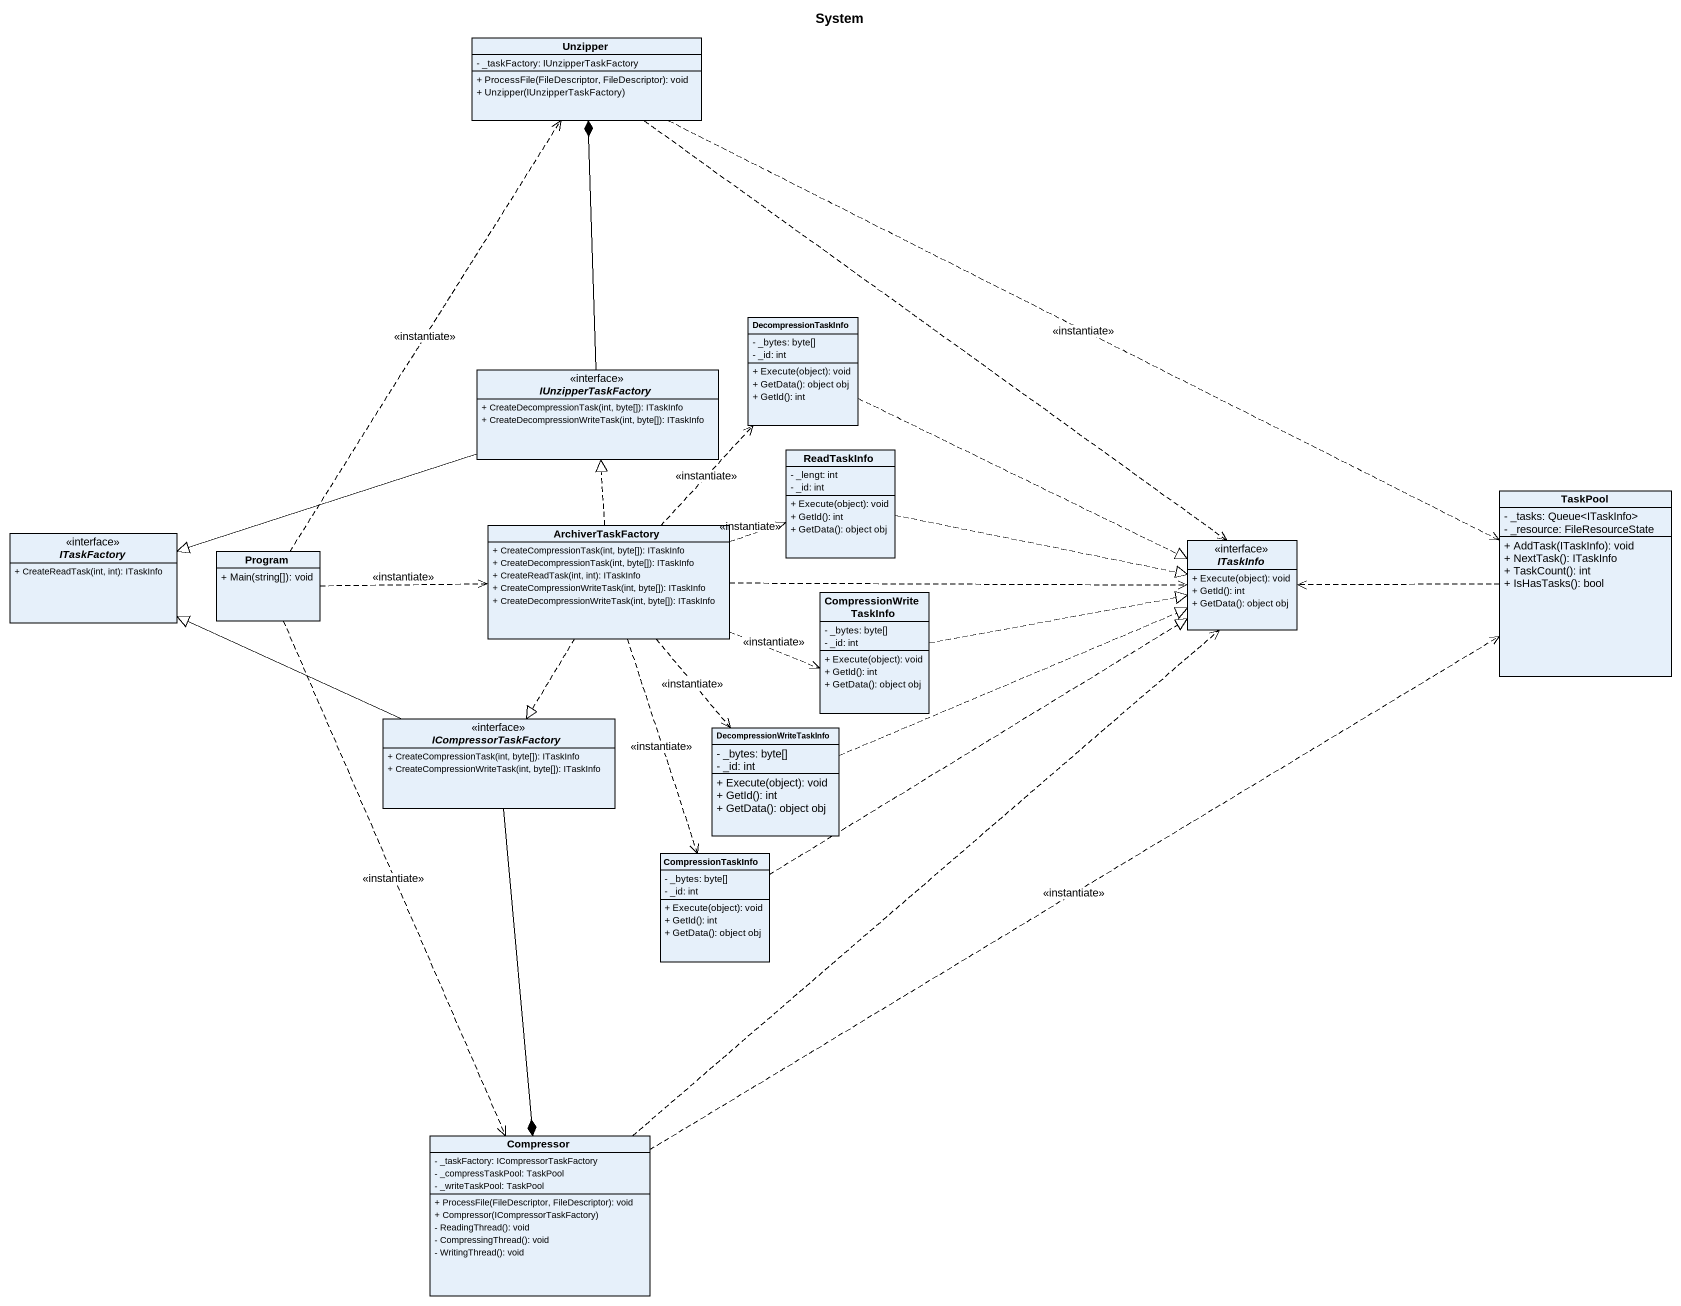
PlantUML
@startuml
title System
hide circle
hide empty members
skinparam classAttributeIconSize 0
class Unzipper {
  - _taskFactory: IUnzipperTaskFactory
  + ProcessFile(FileDescriptor, FileDescriptor): void
  + Unzipper(IUnzipperTaskFactory)
}
class DecompressionTaskInfo {
  - _bytes: byte[]
  - _id: int
  + Execute(object): void
  + GetData(): object obj
  + GetId(): int
}
interface IUnzipperTaskFactory {
  + CreateDecompressionTask(int, byte[]): ITaskInfo
  + CreateDecompressionWriteTask(int, byte[]): ITaskInfo
}
class ReadTaskInfo {
  - _lengt: int
  - _id: int
  + Execute(object): void
  + GetId(): int
  + GetData(): object obj
}
class TaskPool {
  - _tasks: Queue<ITaskInfo>
  - _resource: FileResourceState
  + AddTask(ITaskInfo): void
  + NextTask(): ITaskInfo
  + TaskCount(): int
  + IsHasTasks(): bool
}
interface ITaskFactory {
  + CreateReadTask(int, int): ITaskInfo
}
class ArchiverTaskFactory {
  + CreateCompressionTask(int, byte[]): ITaskInfo
  + CreateDecompressionTask(int, byte[]): ITaskInfo
  + CreateReadTask(int, int): ITaskInfo
  + CreateCompressionWriteTask(int, byte[]): ITaskInfo
  + CreateDecompressionWriteTask(int, byte[]): ITaskInfo
}
interface ITaskInfo {
  + Execute(object): void
  + GetId(): int
  + GetData(): object obj
}
class Program {
  + Main(string[]): void
}
class CompressionWriteTaskInfo {
  - _bytes: byte[]
  - _id: int
  + Execute(object): void
  + GetId(): int
  + GetData(): object obj
}
interface ICompressorTaskFactory {
  + CreateCompressionTask(int, byte[]): ITaskInfo
  + CreateCompressionWriteTask(int, byte[]): ITaskInfo
}
class DecompressionWriteTaskInfo {
  - _bytes: byte[]
  - _id: int
  + Execute(object): void
  + GetId(): int
  + GetData(): object obj
}
class CompressionTaskInfo {
  - _bytes: byte[]
  - _id: int
  + Execute(object): void
  + GetId(): int
  + GetData(): object obj
}
class Compressor {
  - _taskFactory: ICompressorTaskFactory
  - _compressTaskPool: TaskPool
  - _writeTaskPool: TaskPool
  + ProcessFile(FileDescriptor, FileDescriptor): void
  + Compressor(ICompressorTaskFactory)
  - ReadingThread(): void
  - CompressingThread(): void
  - WritingThread(): void
}
Unzipper .right.> TaskPool : <<instantiate>>
Unzipper ..> ITaskInfo
DecompressionTaskInfo .right.|> ITaskInfo
IUnzipperTaskFactory -up-* Unzipper
IUnzipperTaskFactory -left-|> ITaskFactory
ReadTaskInfo .right.|> ITaskInfo
TaskPool .left.> ITaskInfo
ArchiverTaskFactory .up.> DecompressionTaskInfo : <<instantiate>>
ArchiverTaskFactory .up.|> IUnzipperTaskFactory
ArchiverTaskFactory .right.> ReadTaskInfo : <<instantiate>>
ArchiverTaskFactory .right.> ITaskInfo
ArchiverTaskFactory .right.> CompressionWriteTaskInfo : <<instantiate>>
ArchiverTaskFactory ..|> ICompressorTaskFactory
ArchiverTaskFactory ..> DecompressionWriteTaskInfo : <<instantiate>>
ArchiverTaskFactory ..> CompressionTaskInfo : <<instantiate>>
Program .up.> Unzipper : <<instantiate>>
Program .right.> ArchiverTaskFactory : <<instantiate>>
Program ..> Compressor : <<instantiate>>
CompressionWriteTaskInfo .right.|> ITaskInfo
ICompressorTaskFactory -left-|> ITaskFactory
ICompressorTaskFactory --* Compressor
DecompressionWriteTaskInfo .right.|> ITaskInfo
CompressionTaskInfo .up.|> ITaskInfo
Compressor .up.> TaskPool : <<instantiate>>
Compressor .up.> ITaskInfo
@enduml
